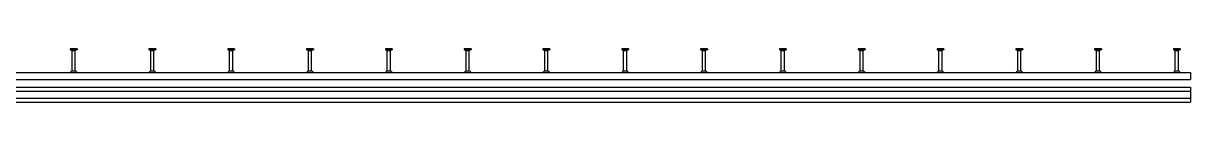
# Model space of a CAD drawing. Header units: millimetres. Extents: x 6937 to 13065, y -40 to 2527.
# Drawn here: x 10103 to 13065, y -40 to 95 of the extents above; entities that cross this region are included whole.
import ezdxf

# ---------------------------------------------------------------- set-up
doc = ezdxf.new("R2010")
doc.units = ezdxf.units.MM
doc.header["$LTSCALE"] = 10
doc.layers.add('HALFEN', color=2, linetype='CONTINUOUS')

msp = doc.modelspace()

# ---------------------------------------------------------------- linework, layer by layer
at = {"layer": 'HALFEN'}
for p, q in [((10239.2, 95.2), (10221.8, 95.2)), ((10221.8, 95.2), (10221.8, 93.3)), ((10239.2, 93.3), (10221.8, 93.3)), ((10222.5, 93.3), (10226.1, 91.5)), ((10226.4, 95), (10226.4, 93.6)), ((10226.5, 39), (10226.5, 90.8)), ((10227, 91.2), (10234, 91.2)), ((10234.5, 39), (10234.5, 90.8)), ((10234.6, 95), (10234.6, 93.6)), ((10238.5, 93.3), (10234.9, 91.5)), ((10239.2, 95.2), (10239.2, 93.3)), ((10439.2, 95.2), (10421.8, 95.2)), ((10421.8, 95.2), (10421.8, 93.3)), ((10439.2, 93.3), (10421.8, 93.3)), ((10422.5, 93.3), (10426.1, 91.5)), ((10426.4, 95), (10426.4, 93.6)), ((10426.5, 39), (10426.5, 90.8)), ((10427, 91.2), (10434, 91.2)), ((10434.5, 39), (10434.5, 90.8)), ((10434.6, 95), (10434.6, 93.6)), ((10438.5, 93.3), (10434.9, 91.5)), ((10439.2, 95.2), (10439.2, 93.3)), ((10639.2, 95.2), (10621.8, 95.2)), ((10621.8, 95.2), (10621.8, 93.3)), ((10639.2, 93.3), (10621.8, 93.3)), ((10622.5, 93.3), (10626.1, 91.5)), ((10626.4, 95), (10626.4, 93.6)), ((10626.5, 39), (10626.5, 90.8)), ((10627, 91.2), (10634, 91.2)), ((10634.5, 39), (10634.5, 90.8)), ((10634.6, 95), (10634.6, 93.6)), ((10638.5, 93.3), (10634.9, 91.5)), ((10639.2, 95.2), (10639.2, 93.3)), ((10839.2, 95.2), (10821.8, 95.2)), ((10821.8, 95.2), (10821.8, 93.3)), ((10839.2, 93.3), (10821.8, 93.3)), ((10822.5, 93.3), (10826.1, 91.5)), ((10826.4, 95), (10826.4, 93.6)), ((10826.5, 39), (10826.5, 90.8)), ((10827, 91.2), (10834, 91.2)), ((10834.5, 39), (10834.5, 90.8)), ((10834.6, 95), (10834.6, 93.6)), ((10838.5, 93.3), (10834.9, 91.5)), ((10839.2, 95.2), (10839.2, 93.3)), ((11039.2, 95.2), (11021.8, 95.2)), ((11021.8, 95.2), (11021.8, 93.3)), ((11039.2, 93.3), (11021.8, 93.3)), ((11022.5, 93.3), (11026.1, 91.5)), ((11026.4, 95), (11026.4, 93.6)), ((11026.5, 39), (11026.5, 90.8)), ((11027, 91.2), (11034, 91.2)), ((11034.5, 39), (11034.5, 90.8)), ((11034.6, 95), (11034.6, 93.6)), ((11038.5, 93.3), (11034.9, 91.5)), ((11039.2, 95.2), (11039.2, 93.3)), ((11239.2, 95.2), (11221.8, 95.2)), ((11221.8, 95.2), (11221.8, 93.3)), ((11239.2, 93.3), (11221.8, 93.3)), ((11222.5, 93.3), (11226.1, 91.5)), ((11226.4, 95), (11226.4, 93.6)), ((11226.5, 39), (11226.5, 90.8)), ((11227, 91.2), (11234, 91.2)), ((11234.5, 39), (11234.5, 90.8)), ((11234.6, 95), (11234.6, 93.6)), ((11238.5, 93.3), (11234.9, 91.5)), ((11239.2, 95.2), (11239.2, 93.3)), ((11439.2, 95.2), (11421.8, 95.2)), ((11421.8, 95.2), (11421.8, 93.3)), ((11439.2, 93.3), (11421.8, 93.3)), ((11422.5, 93.3), (11426.1, 91.5)), ((11426.4, 95), (11426.4, 93.6)), ((11426.5, 39), (11426.5, 90.8)), ((11427, 91.2), (11434, 91.2)), ((11434.5, 39), (11434.5, 90.8)), ((11434.6, 95), (11434.6, 93.6)), ((11438.5, 93.3), (11434.9, 91.5)), ((11439.2, 95.2), (11439.2, 93.3)), ((11639.2, 95.2), (11621.8, 95.2)), ((11621.8, 95.2), (11621.8, 93.3)), ((11639.2, 93.3), (11621.8, 93.3)), ((11622.5, 93.3), (11626.1, 91.5)), ((11626.4, 95), (11626.4, 93.6)), ((11626.5, 39), (11626.5, 90.8)), ((11627, 91.2), (11634, 91.2)), ((11634.5, 39), (11634.5, 90.8)), ((11634.6, 95), (11634.6, 93.6)), ((11638.5, 93.3), (11634.9, 91.5)), ((11639.2, 95.2), (11639.2, 93.3)), ((11839.2, 95.2), (11821.8, 95.2)), ((11821.8, 95.2), (11821.8, 93.3)), ((11839.2, 93.3), (11821.8, 93.3)), ((11822.5, 93.3), (11826.1, 91.5)), ((11826.4, 95), (11826.4, 93.6)), ((11826.5, 39), (11826.5, 90.8)), ((11827, 91.2), (11834, 91.2)), ((11834.5, 39), (11834.5, 90.8)), ((11834.6, 95), (11834.6, 93.6)), ((11838.5, 93.3), (11834.9, 91.5)), ((11839.2, 95.2), (11839.2, 93.3)), ((12039.2, 95.2), (12021.8, 95.2)), ((12021.8, 95.2), (12021.8, 93.3)), ((12039.2, 93.3), (12021.8, 93.3)), ((12022.5, 93.3), (12026.1, 91.5)), ((12026.4, 95), (12026.4, 93.6)), ((12026.5, 39), (12026.5, 90.8)), ((12027, 91.2), (12034, 91.2)), ((12034.5, 39), (12034.5, 90.8)), ((12034.6, 95), (12034.6, 93.6)), ((12038.5, 93.3), (12034.9, 91.5)), ((12039.2, 95.2), (12039.2, 93.3)), ((12239.2, 95.2), (12221.8, 95.2)), ((12221.8, 95.2), (12221.8, 93.3)), ((12239.2, 93.3), (12221.8, 93.3)), ((12222.5, 93.3), (12226.1, 91.5)), ((12226.4, 95), (12226.4, 93.6)), ((12226.5, 39), (12226.5, 90.8)), ((12227, 91.2), (12234, 91.2)), ((12234.5, 39), (12234.5, 90.8)), ((12234.6, 95), (12234.6, 93.6)), ((12238.5, 93.3), (12234.9, 91.5)), ((12239.2, 95.2), (12239.2, 93.3)), ((12439.2, 95.2), (12421.8, 95.2)), ((12421.8, 95.2), (12421.8, 93.3)), ((12439.2, 93.3), (12421.8, 93.3)), ((12422.5, 93.3), (12426.1, 91.5)), ((12426.4, 95), (12426.4, 93.6)), ((12426.5, 39), (12426.5, 90.8)), ((12427, 91.2), (12434, 91.2)), ((12434.5, 39), (12434.5, 90.8)), ((12434.6, 95), (12434.6, 93.6)), ((12438.5, 93.3), (12434.9, 91.5)), ((12439.2, 95.2), (12439.2, 93.3)), ((12639.2, 95.2), (12621.8, 95.2)), ((12621.8, 95.2), (12621.8, 93.3)), ((12639.2, 93.3), (12621.8, 93.3)), ((12622.5, 93.3), (12626.1, 91.5)), ((12626.4, 95), (12626.4, 93.6)), ((12626.5, 39), (12626.5, 90.8)), ((12627, 91.2), (12634, 91.2)), ((12634.5, 39), (12634.5, 90.8)), ((12634.6, 95), (12634.6, 93.6)), ((12638.5, 93.3), (12634.9, 91.5)), ((12639.2, 95.2), (12639.2, 93.3)), ((12839.2, 95.2), (12821.8, 95.2)), ((12821.8, 95.2), (12821.8, 93.3)), ((12839.2, 93.3), (12821.8, 93.3)), ((12822.5, 93.3), (12826.1, 91.5)), ((12826.4, 95), (12826.4, 93.6)), ((12826.5, 39), (12826.5, 90.8)), ((12827, 91.2), (12834, 91.2)), ((12834.5, 39), (12834.5, 90.8)), ((12834.6, 95), (12834.6, 93.6)), ((12838.5, 93.3), (12834.9, 91.5)), ((12839.2, 95.2), (12839.2, 93.3)), ((13039.2, 95.2), (13021.8, 95.2)), ((13021.8, 95.2), (13021.8, 93.3)), ((13039.2, 93.3), (13021.8, 93.3)), ((13022.5, 93.3), (13026.1, 91.5)), ((13026.4, 95), (13026.4, 93.6)), ((13026.5, 39), (13026.5, 90.8)), ((13027, 91.2), (13034, 91.2)), ((13034.5, 39), (13034.5, 90.8)), ((13034.6, 95), (13034.6, 93.6)), ((13038.5, 93.3), (13034.9, 91.5)), ((13039.2, 95.2), (13039.2, 93.3)), ((6995.5, 34.8), (13065.5, 34.8)), ((10235.7, 39), (10225.2, 39)), ((10435.7, 39), (10425.2, 39)), ((10635.7, 39), (10625.2, 39)), ((10835.7, 39), (10825.2, 39)), ((11035.7, 39), (11025.2, 39)), ((11235.7, 39), (11225.2, 39)), ((11435.7, 39), (11425.2, 39)), ((11635.7, 39), (11625.2, 39)), ((11835.7, 39), (11825.2, 39)), ((12035.7, 39), (12025.2, 39)), ((12235.7, 39), (12225.2, 39)), ((12435.7, 39), (12425.2, 39)), ((12635.7, 39), (12625.2, 39)), ((12835.7, 39), (12825.2, 39)), ((13035.7, 39), (13025.2, 39)), ((13065.5, 34.8), (13065.5, 17.3)), ((6995.5, 17.3), (13065.5, 17.3)), ((6995.5, -2.2), (13065.5, -2.2)), ((6995.5, -12.2), (13065.5, -12.2)), ((13065.5, -2.2), (13065.5, -40.2)), ((13065.5, -2.2), (13065.5, -40.2)), ((6995.5, -30.2), (13065.5, -30.2)), ((6995.5, -40.2), (13065.5, -40.2))]:
    msp.add_line(p, q, dxfattribs=at)
for centre, radius, start, end in [((10225.7, 90.8), 0.8, 0, 62.3005), ((10235.3, 90.8), 0.8, 117.6995, 180), ((10425.7, 90.8), 0.8, 0, 62.3005), ((10435.3, 90.8), 0.8, 117.6995, 180), ((10625.7, 90.8), 0.8, 0, 62.3005), ((10635.3, 90.8), 0.8, 117.6995, 180), ((10825.7, 90.8), 0.8, 0, 62.3005), ((10835.3, 90.8), 0.8, 117.6995, 180), ((11025.7, 90.8), 0.8, 0, 62.3005), ((11035.3, 90.8), 0.8, 117.6995, 180), ((11225.7, 90.8), 0.8, 0, 62.3005), ((11235.3, 90.8), 0.8, 117.6995, 180), ((11425.7, 90.8), 0.8, 0, 62.3005), ((11435.3, 90.8), 0.8, 117.6995, 180), ((11625.7, 90.8), 0.8, 0, 62.3005), ((11635.3, 90.8), 0.8, 117.6995, 180), ((11825.7, 90.8), 0.8, 0, 62.3005), ((11835.3, 90.8), 0.8, 117.6995, 180), ((12025.7, 90.8), 0.8, 0, 62.3005), ((12035.3, 90.8), 0.8, 117.6995, 180), ((12225.7, 90.8), 0.8, 0, 62.3005), ((12235.3, 90.8), 0.8, 117.6995, 180), ((12425.7, 90.8), 0.8, 0, 62.3005), ((12435.3, 90.8), 0.8, 117.6995, 180), ((12625.7, 90.8), 0.8, 0, 62.3005), ((12635.3, 90.8), 0.8, 117.6995, 180), ((12825.7, 90.8), 0.8, 0, 62.3005), ((12835.3, 90.8), 0.8, 117.6995, 180), ((13025.7, 90.8), 0.8, 0, 62.3005), ((13035.3, 90.8), 0.8, 117.6995, 180), ((10216.9, 44.6), 10, 283.5108, 326.4733), ((10244.1, 44.6), 10, 213.5267, 256.4892), ((10416.9, 44.6), 10, 283.5108, 326.4733), ((10444.1, 44.6), 10, 213.5267, 256.4892), ((10616.9, 44.6), 10, 283.5108, 326.4733), ((10644.1, 44.6), 10, 213.5267, 256.4892), ((10816.9, 44.6), 10, 283.5108, 326.4733), ((10844.1, 44.6), 10, 213.5267, 256.4892), ((11016.9, 44.6), 10, 283.5108, 326.4733), ((11044.1, 44.6), 10, 213.5267, 256.4892), ((11216.9, 44.6), 10, 283.5108, 326.4733), ((11244.1, 44.6), 10, 213.5267, 256.4892), ((11416.9, 44.6), 10, 283.5108, 326.4733), ((11444.1, 44.6), 10, 213.5267, 256.4892), ((11616.9, 44.6), 10, 283.5108, 326.4733), ((11644.1, 44.6), 10, 213.5267, 256.4892), ((11816.9, 44.6), 10, 283.5108, 326.4733), ((11844.1, 44.6), 10, 213.5267, 256.4892), ((12016.9, 44.6), 10, 283.5108, 326.4733), ((12044.1, 44.6), 10, 213.5267, 256.4892), ((12216.9, 44.6), 10, 283.5108, 326.4733), ((12244.1, 44.6), 10, 213.5267, 256.4892), ((12416.9, 44.6), 10, 283.5108, 326.4733), ((12444.1, 44.6), 10, 213.5267, 256.4892), ((12616.9, 44.6), 10, 283.5108, 326.4733), ((12644.1, 44.6), 10, 213.5267, 256.4892), ((12816.9, 44.6), 10, 283.5108, 326.4733), ((12844.1, 44.6), 10, 213.5267, 256.4892), ((13016.9, 44.6), 10, 283.5108, 326.4733), ((13044.1, 44.6), 10, 213.5267, 256.4892)]:
    msp.add_arc(centre, radius, start, end, dxfattribs=at)

doc.saveas('drawing.dxf')
